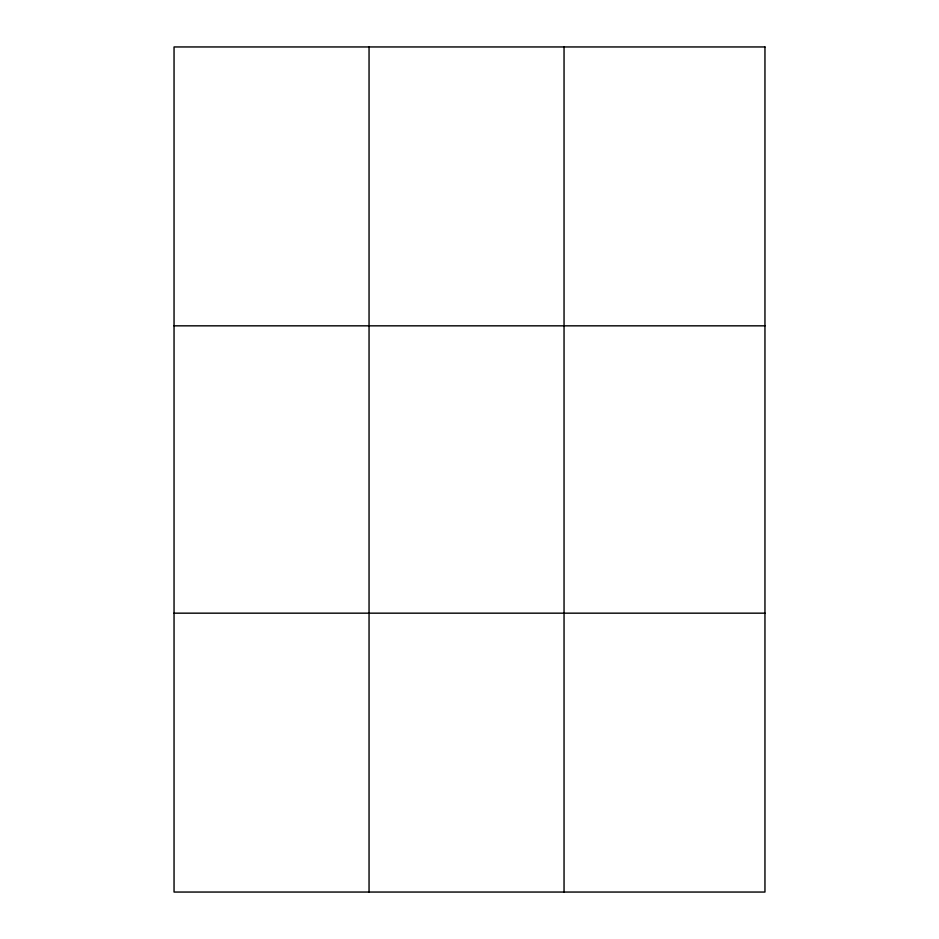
<?xml version="1.0" encoding="UTF-8"?>
<svg xmlns="http://www.w3.org/2000/svg" width="939" height="939" viewBox="0 0 939 939"><rect width="100%" height="100%" fill="white"/><g stroke="black" fill="none" stroke-linecap="round" stroke-linejoin="round"><path stroke-width="1.41" d="M369.05 892.05L369.05 46.95M564.046 892.05L564.046 46.95M174.044 325.833L764.956 325.833M174.044 613.167L764.956 613.167M764.956 46.95L764.956 892.05L174.044 892.05L174.044 46.95L764.956 46.95"/></g></svg>
